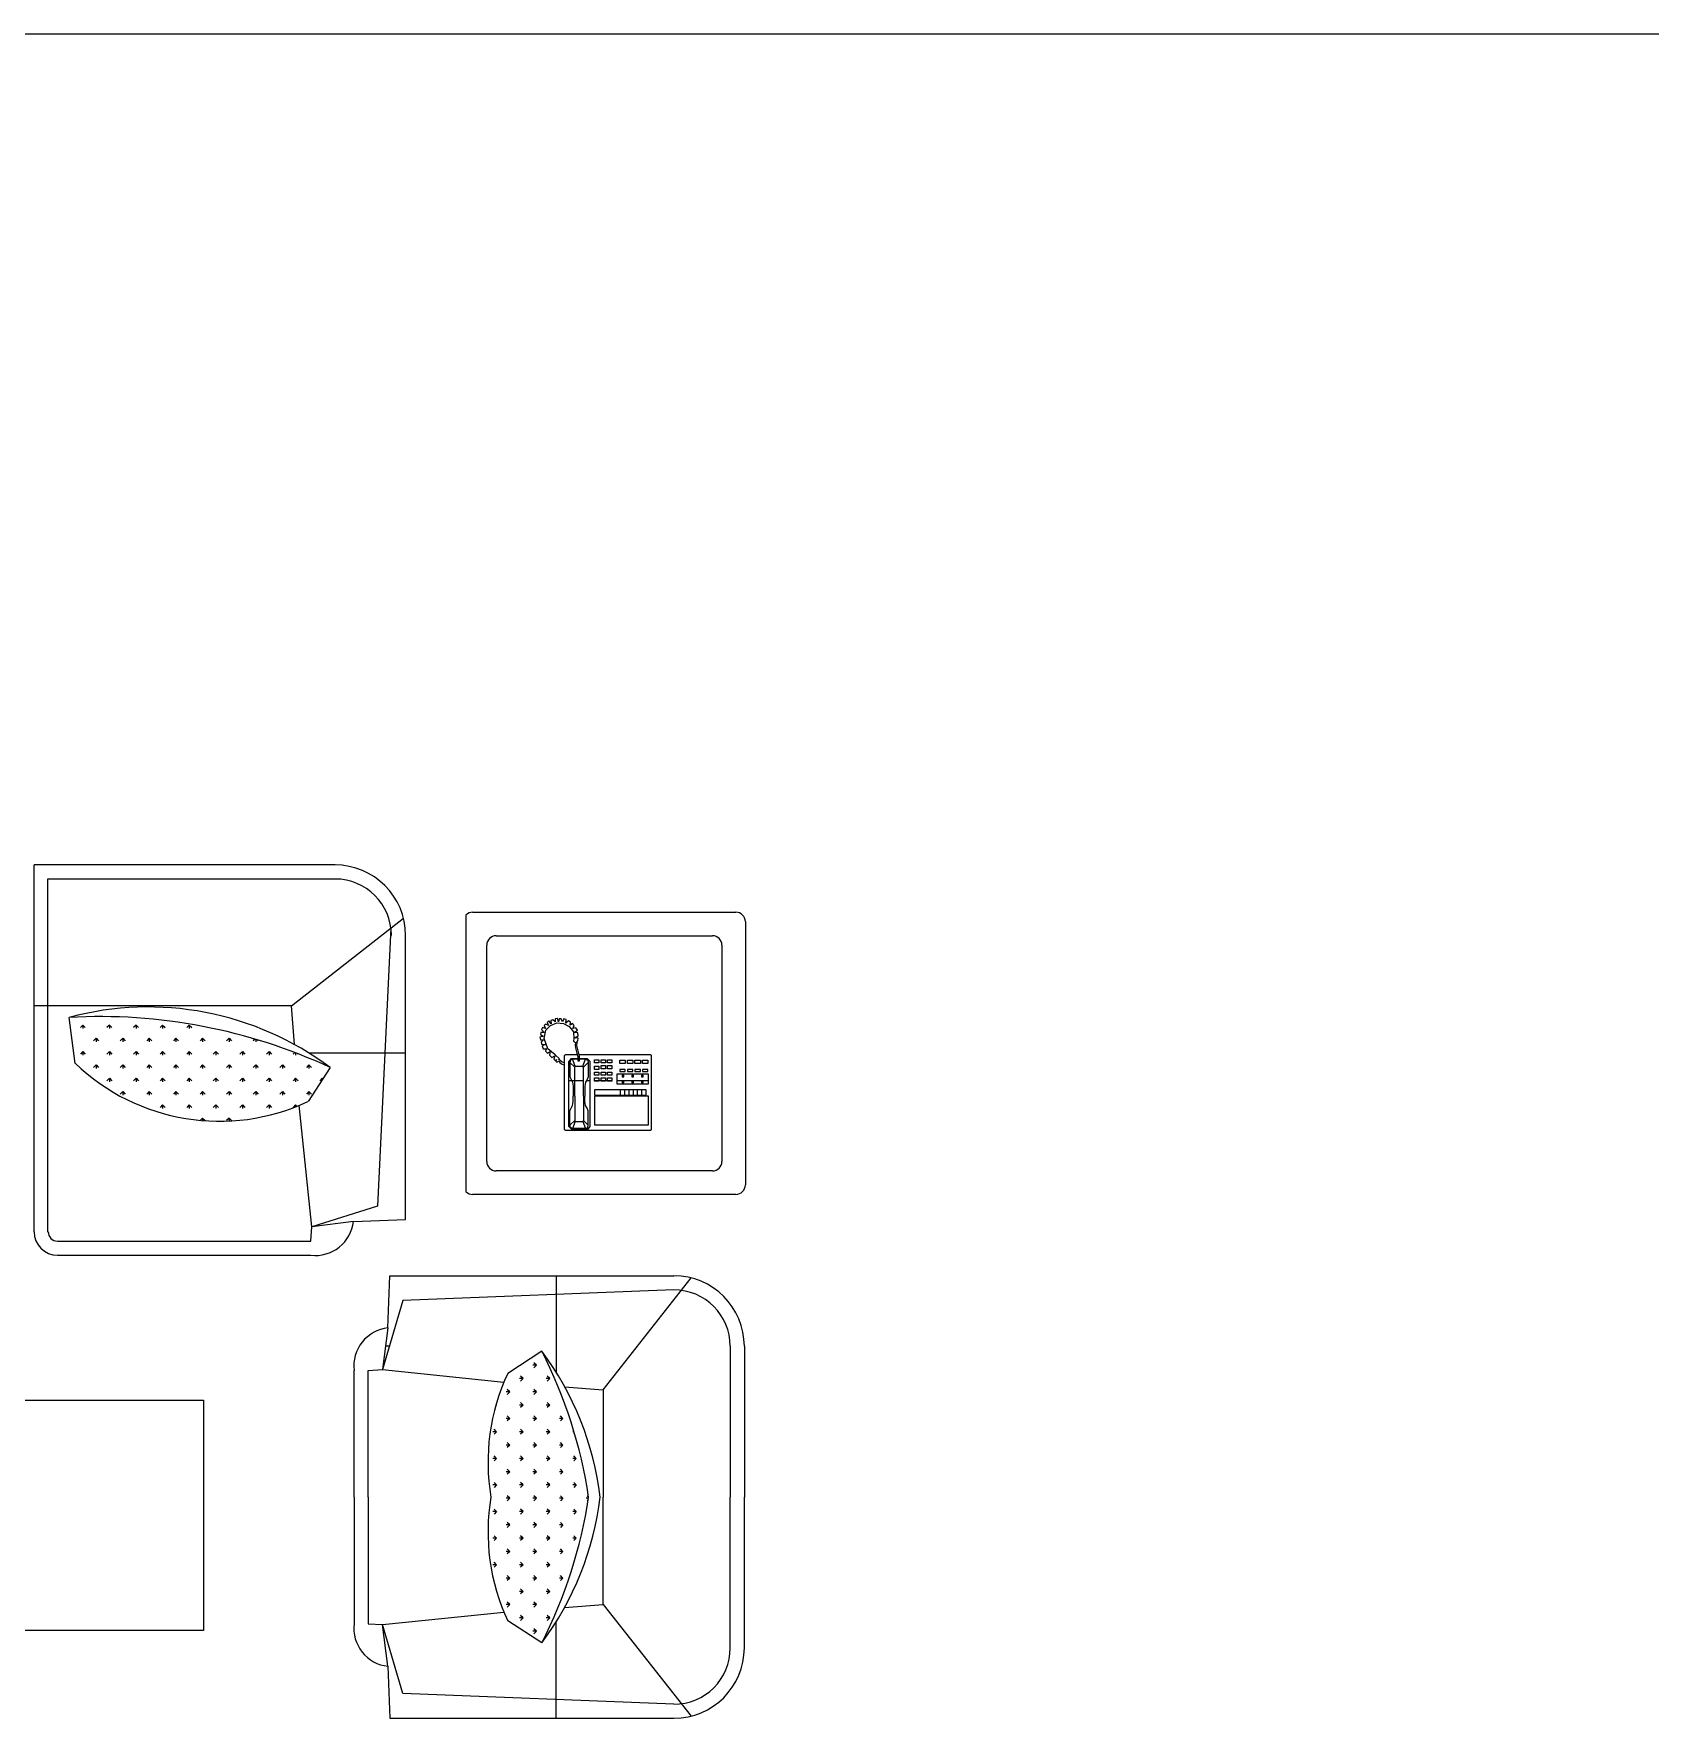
# Model space of a CAD drawing. Header units: millimetres. Extents: x -30782 to 40110, y 35885 to 73818.
# Drawn here: x 2343 to 5437, y 46648 to 49873 of the extents above; entities that cross this region are included whole.
import ezdxf

# ---------------------------------------------------------------- set-up
doc = ezdxf.new("R2010")
doc.units = ezdxf.units.MM
doc.layers.add('www.cad-blocks.net', color=7, linetype='Continuous')

# ---------------------------------------------------------------- blocks, each defined once
blk = doc.blocks.new('A$C16A87060')
at = {"ltscale": 2}
for p, q in [((272, 1415.3), (103.9, 1629.3)), ((362, 1633.4), (362, 1448.5)), ((137, 1606.4), (655.3, 1586)), ((655.3, 1586), (694.6, 1453.8)), ((684.3, 1533.8), (694.6, 1453.8)), ((29, 1498.4), (29, 1209.9)), ((389.7, 1489), (454.7, 1446.7)), ((694.6, 1453.8), (462.1, 1430.1)), ((722, 1452.4), (694.6, 1453.8)), ((722, 1209.9), (722, 1452.4)), ((345.9, 1421), (272, 1415.3)), ((272, 1415.3), (272, 1209.9)), ((29, 921.4), (29, 1209.9)), ((272, 1004.5), (272, 1209.9)), ((722, 1209.9), (722, 967.4)), ((272, 1004.5), (103.9, 790.5)), ((345.9, 998.8), (272, 1004.5)), ((362, 786.4), (362, 971.3)), ((389.7, 930.8), (454.7, 973.1)), ((694.6, 966), (462.1, 989.7)), ((722, 967.4), (694.6, 966)), ((655.3, 833.8), (694.6, 966)), ((684.3, 886), (694.6, 966)), ((137, 813.4), (655.3, 833.8))]:
    blk.add_line(p, q, dxfattribs=at)
for p, q in [((680.7, 1633.4), (137, 1633.4)), ((684.3, 1533.8), (680.7, 1633.4)), ((2, 1498.4), (2, 1209.9)), ((749, 1209.9), (749, 1452.4)), ((1037.3, 1465.2), (2216.9, 1465.2)), ((1037.3, 1024.2), (1037.3, 1465.2)), ((2, 921.4), (2, 1209.9)), ((749, 1209.9), (749, 967.4)), ((2216.9, 1024.2), (1037.3, 1024.2)), ((681.3, 921.3), (688.8, 921.3)), ((684.3, 886), (680.7, 786.4)), ((680.7, 786.4), (137, 786.4)), ((1316.4, 747), (831.4, 747)), ((831.4, 720), (830, 692.5)), ((1316.4, 720), (831.4, 720)), ((750, 682.3), (650.4, 678.6)), ((650.4, 678.6), (650.4, 135)), ((704.4, 653.3), (830, 692.5)), ((750, 682.3), (830, 692.5)), ((830, 692.5), (853.7, 460)), ((1335.7, 27), (1335.7, 702.9)), ((1361.4, 702), (1361.4, 0)), ((678.3, 120.6), (704.4, 653.3)), ((18, 630.6), (522, 630.6)), ((534.7, 625.3), (534.7, 95.9)), ((0, 108.6), (0, 612.6)), ((63, 585.6), (477, 585.6)), ((45, 153.6), (45, 567.6)), ((495, 567.6), (495, 153.6)), ((794.8, 387.7), (837.1, 452.7)), ((185.6, 413.3), (246.3, 413.3)), ((255.5, 413.3), (288.5, 413.3)), ((297.7, 413.3), (304.3, 413.3)), ((310.1, 413.3), (332.3, 413.3)), ((332.3, 413.3), (337.8, 413.3)), ((650.4, 360), (835.3, 360)), ((1282.5, 379.8), (1294.1, 291.9)), ((862.8, 343.9), (868.5, 270)), ((868.5, 270), (654.5, 101.9)), ((868.5, 270), (1361.4, 270)), ((477, 135.6), (63, 135.6)), ((522, 90.6), (18, 90.6)), ((785.4, 27), (1335.7, 27)), ((785.4, 0), (1361.4, 0))]:
    blk.add_line(p, q)
at = {"linetype": 'ByBlock'}
for p, q in [((400, 1466.7), (404.7, 1471.5)), ((400, 1466.7), (406.7, 1466.7)), ((400, 1466.7), (404.7, 1462)), ((374.5, 1441.3), (379.3, 1446.1)), ((374.5, 1441.3), (381.3, 1441.3)), ((374.5, 1441.3), (379.3, 1436.5)), ((400, 1415.8), (404.7, 1420.6)), ((425.4, 1441.3), (430.2, 1446.1)), ((425.4, 1441.3), (432.2, 1441.3)), ((425.4, 1441.3), (430.2, 1436.5)), ((450.9, 1415.8), (455.7, 1420.6)), ((374.5, 1390.4), (379.3, 1395.1)), ((374.5, 1390.4), (381.3, 1390.4)), ((374.5, 1390.4), (379.3, 1385.6)), ((400, 1415.8), (406.7, 1415.8)), ((400, 1415.8), (404.7, 1411.1)), ((425.4, 1390.4), (430.2, 1395.1)), ((425.4, 1390.4), (432.2, 1390.4)), ((425.4, 1390.4), (430.2, 1385.6)), ((450.9, 1415.8), (457.6, 1415.8)), ((450.9, 1415.8), (455.7, 1411.1)), ((349.1, 1364.9), (353.8, 1369.7)), ((349.1, 1364.9), (355.8, 1364.9)), ((349.1, 1364.9), (353.8, 1360.1)), ((400, 1364.9), (404.7, 1369.7)), ((400, 1364.9), (406.7, 1364.9)), ((400, 1364.9), (404.7, 1360.1)), ((450.9, 1364.9), (455.7, 1369.7)), ((450.9, 1364.9), (457.6, 1364.9)), ((450.9, 1364.9), (455.7, 1360.1)), ((328, 1335.1), (328.4, 1334.7)), ((329.3, 1339.5), (330.4, 1339.5)), ((374.5, 1339.5), (379.3, 1344.2)), ((374.5, 1339.5), (381.3, 1339.5)), ((374.5, 1339.5), (379.3, 1334.7)), ((425.4, 1339.5), (430.2, 1344.2)), ((425.4, 1339.5), (432.2, 1339.5)), ((425.4, 1339.5), (430.2, 1334.7)), ((476.3, 1339.5), (481.1, 1344.2)), ((476.3, 1339.5), (483.1, 1339.5)), ((476.3, 1339.5), (481.1, 1334.7)), ((323.6, 1288.5), (328.4, 1293.3)), ((349.1, 1314), (353.8, 1318.8)), ((349.1, 1314), (355.8, 1314)), ((349.1, 1314), (353.8, 1309.2)), ((374.5, 1288.5), (379.3, 1293.3)), ((400, 1314), (404.7, 1318.8)), ((400, 1314), (406.7, 1314)), ((400, 1314), (404.7, 1309.2)), ((425.4, 1288.5), (430.2, 1293.3)), ((450.9, 1314), (455.7, 1318.8)), ((450.9, 1314), (457.6, 1314)), ((450.9, 1314), (455.7, 1309.2)), ((476.3, 1288.5), (481.1, 1293.3)), ((323.6, 1288.5), (330.4, 1288.5)), ((323.6, 1288.5), (328.4, 1283.8)), ((349.1, 1263.1), (353.8, 1267.9)), ((349.1, 1263.1), (355.8, 1263.1)), ((349.1, 1263.1), (353.8, 1258.3)), ((374.5, 1288.5), (381.3, 1288.5)), ((374.5, 1288.5), (379.3, 1283.8)), ((400, 1263.1), (404.7, 1267.9)), ((400, 1263.1), (406.7, 1263.1)), ((400, 1263.1), (404.7, 1258.3)), ((425.4, 1288.5), (432.2, 1288.5)), ((425.4, 1288.5), (430.2, 1283.8)), ((450.9, 1263.1), (455.7, 1267.9)), ((450.9, 1263.1), (457.6, 1263.1)), ((450.9, 1263.1), (455.7, 1258.3)), ((476.3, 1288.5), (483.1, 1288.5)), ((476.3, 1288.5), (481.1, 1283.8)), ((323.6, 1237.6), (328.4, 1242.4)), ((323.6, 1237.6), (330.4, 1237.6)), ((323.6, 1237.6), (328.4, 1232.9)), ((374.5, 1237.6), (379.3, 1242.4)), ((374.5, 1237.6), (381.3, 1237.6)), ((374.5, 1237.6), (379.3, 1232.9)), ((425.4, 1237.6), (430.2, 1242.4)), ((425.4, 1237.6), (432.2, 1237.6)), ((425.4, 1237.6), (430.2, 1232.9)), ((476.3, 1237.6), (481.1, 1242.4)), ((476.3, 1237.6), (483.1, 1237.6)), ((476.3, 1237.6), (481.1, 1232.9)), ((300.1, 1210.2), (302.9, 1207.4)), ((300.4, 1212.2), (304.9, 1212.2)), ((300.8, 1214.8), (302.9, 1216.9)), ((349.1, 1212.2), (353.8, 1216.9)), ((349.1, 1212.2), (355.8, 1212.2)), ((349.1, 1212.2), (353.8, 1207.4)), ((400, 1212.2), (404.7, 1216.9)), ((400, 1212.2), (406.7, 1212.2)), ((400, 1212.2), (404.7, 1207.4)), ((450.9, 1212.2), (455.7, 1216.9)), ((450.9, 1212.2), (457.6, 1212.2)), ((450.9, 1212.2), (455.7, 1207.4)), ((323.6, 1186.7), (328.4, 1191.5)), ((323.6, 1186.7), (330.4, 1186.7)), ((323.6, 1186.7), (328.4, 1181.9)), ((349.1, 1161.3), (353.8, 1166)), ((349.1, 1161.3), (355.8, 1161.3)), ((349.1, 1161.3), (353.8, 1156.5)), ((374.5, 1186.7), (379.3, 1191.5)), ((374.5, 1186.7), (381.3, 1186.7)), ((374.5, 1186.7), (379.3, 1181.9)), ((400, 1161.3), (404.7, 1166)), ((400, 1161.3), (406.7, 1161.3)), ((400, 1161.3), (404.7, 1156.5)), ((425.4, 1186.7), (430.2, 1191.5)), ((425.4, 1186.7), (432.2, 1186.7)), ((425.4, 1186.7), (430.2, 1181.9)), ((450.9, 1161.3), (455.7, 1166)), ((450.9, 1161.3), (457.6, 1161.3)), ((450.9, 1161.3), (455.7, 1156.5)), ((476.3, 1186.7), (481.1, 1191.5)), ((476.3, 1186.7), (483.1, 1186.7)), ((476.3, 1186.7), (481.1, 1181.9)), ((323.6, 1135.8), (328.4, 1140.6)), ((323.6, 1135.8), (330.4, 1135.8)), ((323.6, 1135.8), (328.4, 1131)), ((374.5, 1135.8), (379.3, 1140.6)), ((374.5, 1135.8), (381.3, 1135.8)), ((374.5, 1135.8), (379.3, 1131)), ((425.4, 1135.8), (430.2, 1140.6)), ((425.4, 1135.8), (432.2, 1135.8)), ((425.4, 1135.8), (430.2, 1131)), ((476.3, 1135.8), (481.1, 1140.6)), ((476.3, 1135.8), (483.1, 1135.8)), ((476.3, 1135.8), (481.1, 1131)), ((349.1, 1110.4), (353.8, 1115.1)), ((349.1, 1110.4), (355.8, 1110.4)), ((349.1, 1110.4), (353.8, 1105.6)), ((400, 1110.4), (404.7, 1115.1)), ((400, 1110.4), (406.7, 1110.4)), ((400, 1110.4), (404.7, 1105.6)), ((450.9, 1110.4), (455.7, 1115.1)), ((450.9, 1110.4), (457.6, 1110.4)), ((450.9, 1110.4), (455.7, 1105.6)), ((327, 1088.2), (328.4, 1089.7)), ((327.9, 1084.9), (330.4, 1084.9)), ((349.1, 1059.4), (353.8, 1064.2)), ((374.5, 1084.9), (379.3, 1089.7)), ((374.5, 1084.9), (381.3, 1084.9)), ((374.5, 1084.9), (379.3, 1080.1)), ((400, 1059.4), (404.7, 1064.2)), ((425.4, 1084.9), (430.2, 1089.7)), ((425.4, 1084.9), (432.2, 1084.9)), ((425.4, 1084.9), (430.2, 1080.1)), ((450.9, 1059.4), (455.7, 1064.2)), ((476.3, 1084.9), (481.1, 1089.7)), ((476.3, 1084.9), (483.1, 1084.9)), ((476.3, 1084.9), (481.1, 1080.1)), ((349.1, 1059.4), (355.8, 1059.4)), ((349.1, 1059.4), (353.8, 1054.7)), ((374.5, 1034), (379.3, 1038.8)), ((374.5, 1034), (381.3, 1034)), ((374.5, 1034), (379.3, 1029.2)), ((400, 1059.4), (406.7, 1059.4)), ((400, 1059.4), (404.7, 1054.7)), ((425.4, 1034), (430.2, 1038.8)), ((425.4, 1034), (432.2, 1034)), ((425.4, 1034), (430.2, 1029.2)), ((450.9, 1059.4), (457.6, 1059.4)), ((450.9, 1059.4), (455.7, 1054.7)), ((476.3, 1034), (478, 1035.6)), ((476.3, 1034), (477.5, 1034)), ((476.3, 1034), (477.2, 1033.1)), ((352.9, 1012.4), (353.8, 1013.3)), ((354.5, 1008.5), (355.8, 1008.5)), ((400, 1008.5), (404.7, 1013.3)), ((400, 1008.5), (406.7, 1008.5)), ((400, 1008.5), (404.7, 1003.8)), ((450.9, 1008.5), (455.7, 1013.3)), ((450.9, 1008.5), (457.6, 1008.5)), ((450.9, 1008.5), (455.7, 1003.8)), ((374.5, 983.1), (379.3, 987.8)), ((374.5, 983.1), (381.3, 983.1)), ((374.5, 983.1), (379.3, 978.3)), ((425.4, 983.1), (430.2, 987.8)), ((425.4, 983.1), (432.2, 983.1)), ((425.4, 983.1), (430.2, 978.3)), ((400, 957.6), (404.7, 962.4)), ((400, 957.6), (406.7, 957.6)), ((400, 957.6), (404.7, 952.8)), ((181.5, 508.6), (179.4, 506.6)), ((179.4, 506.6), (179.4, 364.6)), ((181.5, 508.6), (344, 508.6)), ((288.5, 497.3), (185.6, 497.3)), ((185.6, 497.3), (185.6, 442.8)), ((288.5, 442.8), (288.5, 497.3)), ((297.7, 500.4), (301.8, 505.5)), ((297.7, 375.9), (297.7, 500.4)), ((301.8, 502.5), (300.8, 498.3)), ((300.8, 498.3), (300.8, 470.6)), ((300.8, 498.3), (310.1, 489.1)), ((301.8, 505.5), (332.7, 505.5)), ((306, 504.5), (301.8, 502.5)), ((311.1, 491.1), (306, 504.5)), ((306, 504.5), (330.6, 504.5)), ((310.1, 489.1), (311.1, 491.1)), ((310.1, 442.8), (310.1, 489.1)), ((325.5, 491.1), (311.1, 491.1)), ((325.5, 491.1), (330.6, 504.5)), ((326.5, 489.1), (325.5, 491.1)), ((335.8, 498.3), (326.5, 489.1)), ((326.5, 442.8), (326.5, 489.1)), ((330.6, 504.5), (334.8, 502.5)), ((332.7, 505.5), (337.8, 500.4)), ((334.8, 502.5), (335.8, 498.3)), ((335.8, 498.3), (335.8, 470.6)), ((337.8, 500.4), (337.8, 377)), ((344, 508.6), (346.1, 506.6)), ((346.1, 506.6), (346.1, 364.6)), ((988.1, 484.7), (983.3, 489.5)), ((988.1, 484.7), (988.1, 490.2)), ((988.1, 484.7), (992.8, 489.5)), ((1039, 484.7), (1034.2, 489.5)), ((1039, 484.7), (1039, 489.3)), ((1039, 484.7), (1043.2, 488.9)), ((300.8, 470.6), (302.9, 465.4)), ((302.9, 465.4), (306, 460.3)), ((306, 460.3), (307, 453.1)), ((307, 453.1), (307, 442.8)), ((330.6, 460.3), (329.6, 453.1)), ((329.6, 453.1), (329.6, 442.8)), ((333.7, 465.4), (330.6, 460.3)), ((335.8, 470.6), (333.7, 465.4)), ((860.8, 459.2), (858.2, 461.8)), ((860.8, 459.2), (865.5, 464)), ((860.8, 459.2), (860.8, 462.9)), ((911.7, 459.2), (906.9, 464)), ((911.7, 459.2), (911.7, 466)), ((911.7, 459.2), (916.5, 464)), ((962.6, 459.2), (957.8, 464)), ((962.6, 459.2), (962.6, 466)), ((962.6, 459.2), (967.4, 464)), ((1013.5, 459.2), (1008.7, 464)), ((1013.5, 459.2), (1013.5, 466)), ((1013.5, 459.2), (1018.3, 464)), ((1064.4, 459.2), (1059.7, 464)), ((1064.4, 459.2), (1064.4, 466)), ((1064.4, 459.2), (1069.2, 464)), ((1115.3, 459.2), (1110.6, 464)), ((1115.3, 459.2), (1115.3, 466)), ((1115.3, 459.2), (1120.1, 464)), ((185.6, 442.8), (288.5, 442.8)), ((288.5, 440.7), (189.7, 440.7)), ((189.7, 440.7), (189.7, 430.4)), ((189.7, 430.4), (288.5, 430.4)), ((197.9, 440.7), (197.9, 430.4)), ((206.2, 440.7), (206.2, 430.4)), ((214.4, 440.7), (214.4, 430.4)), ((222.6, 440.7), (222.6, 430.4)), ((230.9, 440.7), (230.9, 430.4)), ((239.1, 440.7), (239.1, 430.4)), ((288.5, 430.4), (288.5, 440.7)), ((306, 416), (307, 423.2)), ((307, 423.2), (307, 442.8)), ((310.1, 442.8), (310.1, 387.2)), ((326.5, 442.8), (326.5, 387.2)), ((329.6, 423.2), (329.6, 442.8)), ((330.6, 416), (329.6, 423.2)), ((835.3, 433.8), (830.5, 438.5)), ((835.3, 433.8), (835.3, 440.5)), ((835.3, 433.8), (840.1, 438.5)), ((886.2, 433.8), (881.5, 438.5)), ((886.2, 433.8), (886.2, 440.5)), ((886.2, 433.8), (891, 438.5)), ((937.1, 433.8), (932.4, 438.5)), ((937.1, 433.8), (937.1, 440.5)), ((937.1, 433.8), (941.9, 438.5)), ((988.1, 433.8), (983.3, 438.5)), ((988.1, 433.8), (988.1, 440.5)), ((988.1, 433.8), (992.8, 438.5)), ((1039, 433.8), (1034.2, 438.5)), ((1039, 433.8), (1039, 440.5)), ((1039, 433.8), (1043.7, 438.5)), ((1089.9, 433.8), (1085.1, 438.5)), ((1089.9, 433.8), (1089.9, 440.5)), ((1089.9, 433.8), (1094.7, 438.5)), ((1140.8, 433.8), (1136, 438.5)), ((1140.8, 433.8), (1140.8, 440.5)), ((1140.8, 433.8), (1145.6, 438.5)), ((1191.7, 433.8), (1186.9, 438.5)), ((1191.7, 433.8), (1191.7, 440.5)), ((1191.7, 433.8), (1196.5, 438.5)), ((246.3, 419.1), (185.6, 419.1)), ((185.6, 419.1), (185.6, 400.6)), ((185.6, 400.6), (246.3, 400.6)), ((196.9, 395.5), (186.6, 395.5)), ((186.6, 395.5), (186.6, 391.4)), ((186.6, 391.4), (196.9, 391.4)), ((199, 417.1), (195.9, 417.1)), ((195.9, 417.1), (195.9, 414)), ((195.9, 414), (199, 414)), ((195.9, 405.8), (195.9, 402.7)), ((199, 405.8), (195.9, 405.8)), ((195.9, 402.7), (199, 402.7)), ((196.9, 391.4), (196.9, 395.5)), ((199, 414), (199, 417.1)), ((199, 402.7), (199, 405.8)), ((211.3, 395.5), (201, 395.5)), ((201, 395.5), (201, 391.4)), ((201, 391.4), (211.3, 391.4)), ((211.3, 391.4), (211.3, 395.5)), ((214.4, 417.1), (214.4, 414)), ((217.5, 417.1), (214.4, 417.1)), ((214.4, 414), (217.5, 414)), ((214.4, 405.8), (214.4, 402.7)), ((217.5, 405.8), (214.4, 405.8)), ((214.4, 402.7), (217.5, 402.7)), ((215.4, 395.5), (215.4, 391.4)), ((225.7, 395.5), (215.4, 395.5)), ((215.4, 391.4), (225.7, 391.4)), ((217.5, 414), (217.5, 417.1)), ((217.5, 402.7), (217.5, 405.8)), ((225.7, 391.4), (225.7, 395.5)), ((229.8, 395.5), (229.8, 391.4)), ((240.1, 395.5), (229.8, 395.5)), ((229.8, 391.4), (240.1, 391.4)), ((232.9, 417.1), (232.9, 414)), ((236, 417.1), (232.9, 417.1)), ((232.9, 414), (236, 414)), ((232.9, 405.8), (232.9, 402.7)), ((236, 405.8), (232.9, 405.8)), ((232.9, 402.7), (236, 402.7)), ((236, 414), (236, 417.1)), ((236, 402.7), (236, 405.8)), ((240.1, 391.4), (240.1, 395.5)), ((246.3, 400.6), (246.3, 419.1)), ((255.5, 414), (263.8, 414)), ((255.5, 407.8), (255.5, 414)), ((263.8, 407.8), (255.5, 407.8)), ((255.5, 402.7), (263.8, 402.7)), ((255.5, 396.5), (255.5, 402.7)), ((263.8, 396.5), (255.5, 396.5)), ((255.5, 390.3), (263.8, 390.3)), ((255.5, 384.2), (255.5, 390.3)), ((263.8, 414), (263.8, 407.8)), ((263.8, 402.7), (263.8, 396.5)), ((263.8, 390.3), (263.8, 384.2)), ((267.9, 414), (276.1, 414)), ((267.9, 407.8), (267.9, 414)), ((276.1, 407.8), (267.9, 407.8)), ((267.9, 402.7), (276.1, 402.7)), ((267.9, 396.5), (267.9, 402.7)), ((276.1, 396.5), (267.9, 396.5)), ((267.9, 384.2), (267.9, 390.3)), ((267.9, 390.3), (276.1, 390.3)), ((276.1, 414), (276.1, 407.8)), ((276.1, 402.7), (276.1, 396.5)), ((276.1, 390.3), (276.1, 384.2)), ((280.2, 414), (288.5, 414)), ((280.2, 407.8), (280.2, 414)), ((288.5, 407.8), (280.2, 407.8)), ((280.2, 402.7), (288.5, 402.7)), ((280.2, 396.5), (280.2, 402.7)), ((288.5, 396.5), (280.2, 396.5)), ((280.2, 385.2), (280.2, 391.4)), ((280.2, 391.4), (288.5, 391.4)), ((288.5, 414), (288.5, 407.8)), ((288.5, 402.7), (288.5, 396.5)), ((288.5, 391.4), (288.5, 385.2)), ((300.8, 405.8), (302.9, 410.9)), ((300.8, 378), (300.8, 405.8)), ((300.8, 378), (310.1, 387.2)), ((302.9, 410.9), (306, 416)), ((310.1, 387.2), (311.1, 385.2)), ((326.5, 387.2), (325.5, 385.2)), ((335.8, 378), (326.5, 387.2)), ((333.7, 410.9), (330.6, 416)), ((335.8, 405.8), (333.7, 410.9)), ((335.8, 378), (335.8, 405.8)), ((809.9, 408.3), (808.9, 409.3)), ((809.9, 408.3), (814.6, 413.1)), ((809.9, 408.3), (809.9, 410.8)), ((835.3, 382.9), (830.5, 387.6)), ((835.3, 382.9), (835.3, 389.6)), ((835.3, 382.9), (840.1, 387.6)), ((860.8, 408.3), (856, 413.1)), ((860.8, 408.3), (860.8, 415.1)), ((860.8, 408.3), (865.5, 413.1)), ((886.2, 382.9), (881.5, 387.6)), ((886.2, 382.9), (886.2, 389.6)), ((886.2, 382.9), (891, 387.6)), ((911.7, 408.3), (906.9, 413.1)), ((911.7, 408.3), (911.7, 415.1)), ((911.7, 408.3), (916.5, 413.1)), ((937.1, 382.9), (932.4, 387.6)), ((937.1, 382.9), (937.1, 389.6)), ((937.1, 382.9), (941.9, 387.6)), ((962.6, 408.3), (957.8, 413.1)), ((962.6, 408.3), (962.6, 415.1)), ((962.6, 408.3), (967.4, 413.1)), ((988.1, 382.9), (983.3, 387.6)), ((988.1, 382.9), (988.1, 389.6)), ((988.1, 382.9), (992.8, 387.6)), ((1013.5, 408.3), (1008.7, 413.1)), ((1013.5, 408.3), (1013.5, 415.1)), ((1013.5, 408.3), (1018.3, 413.1)), ((1039, 382.9), (1034.2, 387.6)), ((1039, 382.9), (1039, 389.6)), ((1039, 382.9), (1043.7, 387.6)), ((1064.4, 408.3), (1059.7, 413.1)), ((1064.4, 408.3), (1064.4, 415.1)), ((1064.4, 408.3), (1069.2, 413.1)), ((1089.9, 382.9), (1085.1, 387.6)), ((1089.9, 382.9), (1089.9, 389.6)), ((1089.9, 382.9), (1094.7, 387.6)), ((1115.3, 408.3), (1110.6, 413.1)), ((1115.3, 408.3), (1115.3, 415.1)), ((1115.3, 408.3), (1120.1, 413.1)), ((1140.8, 382.9), (1136, 387.6)), ((1140.8, 382.9), (1140.8, 389.6)), ((1140.8, 382.9), (1145.6, 387.6)), ((1166.2, 408.3), (1161.5, 413.1)), ((1166.2, 408.3), (1166.2, 415.1)), ((1166.2, 408.3), (1171, 413.1)), ((1191.7, 382.9), (1186.9, 387.6)), ((1191.7, 382.9), (1191.7, 389.6)), ((1191.7, 382.9), (1196.5, 387.6)), ((1217.2, 408.3), (1212.4, 413.1)), ((1217.2, 408.3), (1217.2, 415.1)), ((1217.2, 408.3), (1221.9, 413.1)), ((1242.6, 382.9), (1237.8, 387.6)), ((1242.6, 382.9), (1242.6, 389.6)), ((1242.6, 382.9), (1247.4, 387.6)), ((179.4, 364.6), (181.5, 362.6)), ((318.2, 362.6), (181.5, 362.6)), ((186.6, 380), (196.9, 380)), ((186.6, 373.9), (186.6, 380)), ((196.9, 373.9), (186.6, 373.9)), ((196.9, 380), (196.9, 373.9)), ((201, 380), (211.3, 380)), ((201, 373.9), (201, 380)), ((211.3, 373.9), (201, 373.9)), ((211.3, 380), (211.3, 373.9)), ((215.4, 373.9), (215.4, 380)), ((215.4, 380), (225.7, 380)), ((225.7, 373.9), (215.4, 373.9)), ((225.7, 380), (225.7, 373.9)), ((229.8, 373.9), (229.8, 380)), ((229.8, 380), (240.1, 380)), ((240.1, 373.9), (229.8, 373.9)), ((240.1, 380), (240.1, 373.9)), ((263.8, 384.2), (255.5, 384.2)), ((255.5, 379), (263.8, 379)), ((255.5, 372.8), (255.5, 379)), ((263.8, 372.8), (255.5, 372.8)), ((263.8, 379), (263.8, 372.8)), ((276.1, 384.2), (267.9, 384.2)), ((267.9, 379), (276.1, 379)), ((267.9, 372.8), (267.9, 379)), ((276.1, 372.8), (267.9, 372.8)), ((276.1, 379), (276.1, 372.8)), ((288.5, 385.2), (280.2, 385.2)), ((280.2, 372.8), (280.2, 379)), ((280.2, 379), (288.5, 379)), ((288.5, 372.8), (280.2, 372.8)), ((288.5, 379), (288.5, 372.8)), ((302.9, 370.8), (297.7, 375.9)), ((301.8, 373.9), (300.8, 378)), ((306, 371.8), (301.8, 373.9)), ((317.3, 370.8), (302.9, 370.8)), ((311.1, 385.2), (306, 371.8)), ((306, 371.8), (317.3, 371.8)), ((325.5, 385.2), (311.1, 385.2)), ((320.4, 374.9), (317.3, 374.9)), ((317.3, 374.9), (317.4, 366)), ((317.4, 366), (319.9, 355.6)), ((319.9, 355.6), (322.4, 345.8)), ((321, 366.7), (320.4, 374.9)), ((320.6, 371.8), (330.6, 371.8)), ((332.7, 370.8), (320.7, 370.8)), ((322.4, 360), (321, 366.7)), ((344, 362.6), (321.8, 362.6)), ((324.9, 350.2), (322.4, 360)), ((325.5, 385.2), (330.6, 371.8)), ((330.6, 371.8), (334.8, 373.9)), ((337.8, 377), (332.7, 370.8)), ((334.8, 373.9), (335.8, 378)), ((346.1, 364.6), (344, 362.6)), ((352.2, 380.8), (346.1, 383.1)), ((346.1, 379), (350.6, 377.8)), ((350.6, 377.8), (354.8, 374.5)), ((355.1, 377.9), (352.2, 380.8)), ((354.8, 374.5), (355.9, 373)), ((357.3, 375.9), (355.1, 377.9)), ((358, 373.2), (355.9, 371)), ((355.9, 373), (358, 373.2)), ((355.9, 371), (364.2, 363.6)), ((361.1, 377.4), (357.3, 375.9)), ((362.9, 375.6), (361.1, 377.4)), ((361.5, 372.5), (362.9, 375.6)), ((364, 374.5), (361.5, 372.5)), ((366.7, 371.6), (364, 374.5)), ((364.2, 363.6), (377.8, 352)), ((364.6, 365.6), (366.7, 371.6)), ((370.2, 368.5), (364.6, 365.6)), ((374.9, 364), (370.2, 368.5)), ((373.8, 357.4), (374.9, 364)), ((378.5, 360.3), (373.8, 357.4)), ((382.5, 356.2), (378.5, 360.3)), ((380.9, 351.6), (382.5, 356.2)), ((857, 361.2), (856, 362.2)), ((860.8, 359.7), (860.8, 364.2)), ((862.5, 359.1), (865.5, 362.2)), ((911.7, 357.4), (906.9, 362.2)), ((911.7, 357.4), (911.7, 364.2)), ((911.7, 357.4), (916.5, 362.2)), ((962.6, 357.4), (957.8, 362.2)), ((962.6, 357.4), (962.6, 364.2)), ((962.6, 357.4), (967.4, 362.2)), ((1013.5, 357.4), (1008.7, 362.2)), ((1013.5, 357.4), (1013.5, 364.2)), ((1013.5, 357.4), (1018.3, 362.2)), ((1064.4, 357.4), (1059.7, 362.2)), ((1064.4, 357.4), (1064.4, 364.2)), ((1064.4, 357.4), (1069.2, 362.2)), ((1115.3, 357.4), (1110.6, 362.2)), ((1115.3, 357.4), (1115.3, 364.2)), ((1115.3, 357.4), (1120.1, 362.2)), ((1166.2, 357.4), (1161.5, 362.2)), ((1166.2, 357.4), (1166.2, 364.2)), ((1166.2, 357.4), (1171, 362.2)), ((1217.2, 357.4), (1212.4, 362.2)), ((1217.2, 357.4), (1217.2, 364.2)), ((1217.2, 357.4), (1221.9, 362.2)), ((1268.1, 357.4), (1263.3, 362.2)), ((1268.1, 357.4), (1268.1, 364.2)), ((1268.1, 357.4), (1272.8, 362.2)), ((320.5, 336.9), (320.1, 331.9)), ((320.1, 331.9), (326.2, 330.8)), ((326.2, 330.8), (320.3, 327.3)), ((320.3, 327.3), (320.7, 321.7)), ((322.8, 339.2), (320.5, 336.9)), ((322.4, 345.8), (322.2, 340.4)), ((322.2, 340.4), (322.8, 339.2)), ((325.5, 345.2), (324.9, 350.2)), ((325.3, 339.8), (325.5, 345.2)), ((329.1, 337.1), (325.3, 339.8)), ((328.2, 332.3), (329.1, 337.1)), ((329.3, 319.2), (328.2, 332.3)), ((378, 351.7), (384.9, 332.1)), ((387.2, 352.3), (380.9, 351.7)), ((384.9, 332.1), (381.9, 316.5)), ((383, 343.7), (389, 346)), ((389.7, 343.9), (383, 343.7)), ((386.7, 335), (391.1, 339.2)), ((392.4, 335), (386.7, 335)), ((386.9, 327.9), (393.4, 329.8)), ((392.4, 324.8), (386.9, 327.9)), ((389, 346), (387.2, 352.3)), ((391.1, 339.2), (389.7, 343.9)), ((391.5, 320.6), (392.4, 324.8)), ((393.4, 329.8), (392.4, 335)), ((934.6, 334.5), (932.4, 336.7)), ((937.1, 333.7), (937.1, 338.7)), ((938.5, 333.3), (941.9, 336.7)), ((988.1, 331.9), (983.3, 336.7)), ((988.1, 331.9), (988.1, 338.7)), ((988.1, 331.9), (992.8, 336.7)), ((1039, 331.9), (1034.2, 336.7)), ((1039, 331.9), (1039, 338.7)), ((1039, 331.9), (1043.7, 336.7)), ((1089.9, 331.9), (1085.1, 336.7)), ((1089.9, 331.9), (1089.9, 338.7)), ((1089.9, 331.9), (1094.7, 336.7)), ((1140.8, 331.9), (1136, 336.7)), ((1140.8, 331.9), (1140.8, 338.7)), ((1140.8, 331.9), (1145.6, 336.7)), ((1191.7, 331.9), (1186.9, 336.7)), ((1191.7, 331.9), (1191.7, 338.7)), ((1191.7, 331.9), (1196.5, 336.7)), ((1242.6, 331.9), (1237.8, 336.7)), ((1242.6, 331.9), (1242.6, 338.7)), ((1242.6, 331.9), (1247.4, 336.7)), ((320.7, 321.7), (327.4, 321)), ((327.4, 321), (321.6, 316.5)), ((321.6, 316.5), (324.3, 311.7)), ((324.3, 311.7), (330.5, 312.9)), ((330.5, 312.9), (327.6, 307.1)), ((327.6, 307.1), (330.7, 303.3)), ((337.2, 309.2), (329.3, 319.2)), ((330.7, 303.3), (335.5, 306.9)), ((335.5, 306.9), (334.7, 301.2)), ((334.7, 301.2), (338.6, 298.7)), ((348.2, 303.3), (337.2, 309.2)), ((338.6, 298.7), (343.6, 302.9)), ((343.6, 302.9), (343, 296)), ((343, 296), (347.4, 294.8)), ((347.4, 294.8), (350.1, 300.4)), ((360.7, 302.3), (348.2, 303.3)), ((350.1, 300.4), (352.6, 294.8)), ((352.6, 294.8), (356.1, 294.4)), ((356.1, 294.4), (357.6, 300.4)), ((357.6, 300.4), (359.9, 293.7)), ((359.9, 293.7), (363.8, 294.8)), ((372.8, 307.5), (360.7, 302.3)), ((363.8, 294.8), (364, 300.4)), ((364, 300.4), (368.8, 296.2)), ((368.8, 296.2), (372.2, 297.9)), ((371.5, 304.2), (375.9, 298.7)), ((372.2, 297.9), (371.5, 304.2)), ((381.9, 316.5), (372.8, 307.5)), ((375.9, 298.7), (379.2, 301.7)), ((376.7, 307.3), (382.6, 304.8)), ((379.2, 301.7), (376.7, 307.3)), ((385.3, 307.3), (382.4, 312.9)), ((382.4, 312.9), (388.4, 311)), ((382.6, 304.8), (385.3, 307.3)), ((385.1, 320.8), (391.5, 320.6)), ((390.1, 315.2), (385.1, 320.8)), ((388.4, 311), (390.1, 315.2)), ((1064.4, 306.5), (1059.7, 311.3)), ((1064.4, 306.5), (1064.4, 313.2)), ((1064.4, 306.5), (1069.2, 311.3)), ((1115.3, 306.5), (1110.6, 311.3)), ((1115.3, 306.5), (1115.3, 313.2)), ((1115.3, 306.5), (1120.1, 311.3)), ((1166.2, 306.5), (1161.5, 311.3)), ((1166.2, 306.5), (1166.2, 313.2)), ((1166.2, 306.5), (1171, 311.3)), ((1217.2, 306.5), (1212.4, 311.3)), ((1217.2, 306.5), (1217.2, 313.2)), ((1217.2, 306.5), (1221.9, 311.3)), ((1268.1, 306.5), (1263.3, 311.3)), ((1268.1, 306.5), (1268.1, 313.2)), ((1268.1, 306.5), (1272.8, 311.3))]:
    blk.add_line(p, q, dxfattribs=at)
for centre, radius, start, end in [((137, 1498.4), 135, 90, 180), ((676.1, 1460.8), 73.4, 353.4179, 83.5749), ((676.1, 959), 73.4, 276.4251, 6.5821), ((137, 921.4), 135, 180, 270), ((823, 674.1), 73.4, 83.4179, 173.5749), ((1316.4, 702), 45, 0, 90), ((1316.4, 702), 18, 0, 90), ((18, 612.6), 18, 90, 180), ((522, 612.6), 18, 45, 90), ((63, 567.6), 18, 90, 180), ((477, 567.6), 18, 0, 90), ((1006.8, 92.3), 398.3, 46.1942, 115.2134), ((1142.9, 853.2), 581.3, 233.2071, 285.072), ((1235.6, 1336.1), 1045.8, 245.0725, 273.2065), ((63, 153.6), 18, 180, 270), ((477, 153.6), 18, 270, 0), ((785.4, 135), 135, 180, 270), ((785.4, 135), 108, 180, 270), ((18, 108.6), 18, 180, 270), ((522, 108.6), 18, 270, 315)]:
    blk.add_arc(centre, radius, start, end)
at = {"ltscale": 2}
for centre, radius, start, end in [((137, 1498.4), 108, 90, 180), ((855.2, 1140.9), 581.3, 143.2071, 173.1788), ((1200, 1074.7), 910, 152.9196, 171.457), ((94.3, 1277), 398.3, 350.3046, 25.2134), ((855.2, 1278.9), 581.3, 186.8212, 216.7929), ((1200, 1345.1), 910, 188.543, 207.0804), ((94.3, 1142.8), 398.3, 334.7866, 9.6954), ((137, 921.4), 108, 180, 270)]:
    blk.add_arc(centre, radius, start, end, dxfattribs=at)
blk = doc.blocks.new('format')
at = {"color": 155, "true_color": 0x546d8e}
blk.add_line((-27052.7, 49872.7), (40110.2, 49872.7), dxfattribs=at)

msp = doc.modelspace()

# ---------------------------------------------------------------- block references
at = {"rotation": 180}
msp.add_blockref('A$C16A87060', (3705.5, 48281.8), dxfattribs=at)
at = {"layer": 'www.cad-blocks.net'}
msp.add_blockref('format', (0, 0), dxfattribs=at)

doc.saveas('drawing.dxf')
